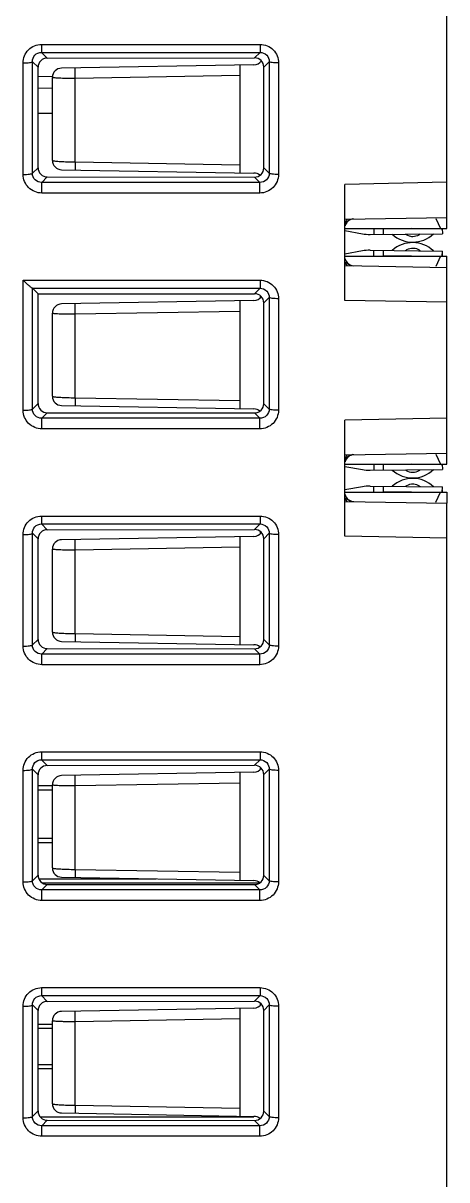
# Model space of a CAD drawing. Header units: inches. Extents: x 0 to 316, y -1 to 150.
# Drawn here: x 174.507 to 174.866, y 33.88 to 34.861 of the extents above; entities that cross this region are included whole.
import ezdxf
from ezdxf.enums import TextEntityAlignment as Align

# ---------------------------------------------------------------- set-up
doc = ezdxf.new("R2010")
doc.units = ezdxf.units.IN
doc.header["$MEASUREMENT"] = 0
doc.linetypes.add('DASHED', pattern=[0.75, 0.5, -0.25])
doc.styles.add('Calibri', font='calibri.ttf')

# ---------------------------------------------------------------- blocks, each defined once
blk = doc.blocks.new('AB 5069-FPD')
at = {"color": 7, "linetype": 'Continuous'}
for p, q in [((0.86614, -0.13637), (0.86614, 2.43692)), ((0.52225, 0.01037), (0.70767, 0.01037)), ((0.52225, 0.01037), (0.52225, 0.0036)), ((0.70767, 0.01037), (0.70767, 0.0036)), ((0.52225, 0.0036), (0.70767, 0.0036)), ((0.52225, 0.0036), (0.52706, -0.00124)), ((0.70303, -0.00108), (0.70767, 0.0036)), ((0.50664, -0.09999), (0.50664, -0.00536)), ((0.5145, -0.00432), (0.51926, -0.00911)), ((0.5145, -0.09896), (0.5145, -0.00432)), ((0.51926, -0.09424), (0.51926, -0.00911)), ((0.52706, -0.00124), (0.70303, -0.00108)), ((0.7025, -0.00693), (0.53923, -0.00978)), ((0.55084, -0.01855), (0.55084, -0.00958)), ((0.69055, -0.00714), (0.69055, -0.09858)), ((0.71084, -0.00893), (0.71542, -0.00432)), ((0.71084, -0.09441), (0.71084, -0.00893)), ((0.71542, -0.00432), (0.71542, -0.09896)), ((0.72328, -0.00536), (0.72328, -0.09999)), ((0.51913, -0.01672), (0.53151, -0.01693)), ((0.5315, -0.08807), (0.5315, -0.01765)), ((0.69055, -0.01611), (0.55084, -0.01855)), ((0.55084, -0.08936), (0.55084, -0.01855)), ((0.51926, -0.02656), (0.53134, -0.02677)), ((0.51926, -0.04812), (0.5315, -0.04812)), ((0.51926, -0.09424), (0.5145, -0.09896)), ((0.53923, -0.09594), (0.7025, -0.09879)), ((0.55084, -0.08936), (0.69055, -0.0918)), ((0.55084, -0.08936), (0.55084, -0.09614)), ((0.71542, -0.09896), (0.71084, -0.09441)), ((0.52717, -0.10211), (0.52248, -0.10676)), ((0.70744, -0.10676), (0.52248, -0.10676)), ((0.52248, -0.11572), (0.52248, -0.10676)), ((0.52717, -0.10211), (0.70291, -0.10227)), ((0.70744, -0.10676), (0.70291, -0.10227)), ((0.70744, -0.11572), (0.70744, -0.10676)), ((0.86614, -0.10657), (0.77953, -0.10835)), ((0.70744, -0.11572), (0.52248, -0.11572)), ((0.77953, -0.20678), (0.77953, -0.10835)), ((0.77953, -0.13788), (0.86614, -0.13637)), ((0.85683, -0.13724), (0.86078, -0.14576)), ((0.86614, -0.14576), (0.86614, -0.13637)), ((0.77953, -0.14576), (0.86614, -0.14576)), ((0.80425, -0.14576), (0.80431, -0.15084)), ((0.83609, -0.14576), (0.81225, -0.14601)), ((0.8123, -0.15075), (0.81225, -0.14576)), ((0.86167, -0.14576), (0.86218, -0.14708)), ((0.86218, -0.14708), (0.86227, -0.14778)), ((0.86225, -0.14574), (0.8623, -0.15023)), ((0.77953, -0.14755), (0.79444, -0.15029)), ((0.8012, -0.15087), (0.8623, -0.15023)), ((0.79444, -0.16485), (0.77953, -0.16758)), ((0.8012, -0.16427), (0.8623, -0.16491)), ((0.80425, -0.16938), (0.80431, -0.1643)), ((0.81225, -0.16938), (0.8123, -0.16438)), ((0.8371, -0.15738), (0.83737, -0.15738)), ((0.86225, -0.16939), (0.8623, -0.16491)), ((0.77953, -0.16938), (0.86614, -0.16938)), ((0.78164, -0.1773), (0.78054, -0.17561)), ((0.83609, -0.16938), (0.81225, -0.16913)), ((0.86078, -0.16938), (0.85683, -0.1779)), ((0.86614, -0.17876), (0.86614, -0.16938)), ((0.77953, -0.17725), (0.86614, -0.17876)), ((0.86614, -0.33637), (0.86614, -0.17876)), ((0.50664, -0.18964), (0.70767, -0.18964)), ((0.50664, -0.3), (0.50664, -0.18964)), ((0.70767, -0.18964), (0.70767, -0.1964)), ((0.51437, -0.1964), (0.70767, -0.1964)), ((0.51926, -0.20125), (0.5145, -0.19646)), ((0.5145, -0.29896), (0.5145, -0.19646)), ((0.51926, -0.20125), (0.70303, -0.20108)), ((0.51926, -0.29424), (0.51926, -0.20125)), ((0.70303, -0.20108), (0.70767, -0.1964)), ((0.70803, -0.20415), (0.70803, -0.20302)), ((0.71084, -0.20894), (0.71542, -0.20432)), ((0.71542, -0.20432), (0.71542, -0.29896)), ((0.72328, -0.20536), (0.72328, -0.3)), ((0.7025, -0.20693), (0.53923, -0.20978)), ((0.55084, -0.21855), (0.55084, -0.20958)), ((0.69055, -0.20714), (0.69055, -0.29858)), ((0.71084, -0.29441), (0.71084, -0.20894)), ((0.86614, -0.20838), (0.77953, -0.20678)), ((0.5315, -0.28807), (0.5315, -0.21766)), ((0.69055, -0.21611), (0.55084, -0.21855)), ((0.55084, -0.28937), (0.55084, -0.21855)), ((0.51926, -0.29424), (0.5145, -0.29896)), ((0.55084, -0.28937), (0.69055, -0.29181)), ((0.55084, -0.28937), (0.55084, -0.29614)), ((0.52717, -0.30211), (0.52248, -0.30676)), ((0.52717, -0.30211), (0.70291, -0.30227)), ((0.53923, -0.29594), (0.7025, -0.29879)), ((0.70744, -0.30676), (0.70291, -0.30227)), ((0.71542, -0.29896), (0.71084, -0.29441)), ((0.70744, -0.30676), (0.52248, -0.30676)), ((0.52248, -0.31572), (0.52248, -0.30676)), ((0.70744, -0.31572), (0.70744, -0.30676)), ((0.86614, -0.30657), (0.77953, -0.30835)), ((0.77953, -0.40678), (0.77953, -0.30835)), ((0.70744, -0.31572), (0.52248, -0.31572)), ((0.77953, -0.33788), (0.86614, -0.33637)), ((0.85683, -0.33724), (0.86078, -0.34576)), ((0.86614, -0.34576), (0.86614, -0.33637)), ((0.77953, -0.34576), (0.86614, -0.34576)), ((0.77953, -0.34755), (0.79444, -0.35029)), ((0.8012, -0.35087), (0.8623, -0.35023)), ((0.80425, -0.34576), (0.80431, -0.35084)), ((0.83609, -0.34576), (0.81225, -0.34601)), ((0.8123, -0.35075), (0.81225, -0.34576)), ((0.86167, -0.34576), (0.86218, -0.34708)), ((0.86218, -0.34708), (0.86227, -0.34778)), ((0.86225, -0.34574), (0.8623, -0.35023)), ((0.8371, -0.35738), (0.83737, -0.35738)), ((0.79444, -0.36485), (0.77953, -0.36758)), ((0.77953, -0.36938), (0.86614, -0.36938)), ((0.8012, -0.36427), (0.8623, -0.36491)), ((0.80425, -0.36938), (0.80431, -0.3643)), ((0.81225, -0.36938), (0.8123, -0.36438)), ((0.83609, -0.36938), (0.81225, -0.36913)), ((0.85683, -0.3779), (0.86078, -0.36938)), ((0.86225, -0.36939), (0.8623, -0.36491)), ((0.86614, -0.36938), (0.86614, -0.37876)), ((0.77953, -0.37725), (0.86614, -0.37876)), ((0.78164, -0.3773), (0.78054, -0.37561)), ((0.86614, -1.53637), (0.86614, -0.37876)), ((0.52225, -0.38964), (0.70767, -0.38964)), ((0.52225, -0.38964), (0.52225, -0.39641)), ((0.70767, -0.38964), (0.70767, -0.39641)), ((0.52225, -0.39641), (0.70767, -0.39641)), ((0.52225, -0.39641), (0.52706, -0.40125)), ((0.52706, -0.40125), (0.70303, -0.40108)), ((0.70303, -0.40108), (0.70767, -0.39641)), ((0.50664, -0.5), (0.50664, -0.40537)), ((0.5145, -0.40433), (0.51926, -0.40912)), ((0.5145, -0.49896), (0.5145, -0.40433)), ((0.51926, -0.49424), (0.51926, -0.40912)), ((0.7025, -0.40694), (0.53923, -0.40979)), ((0.55084, -0.41855), (0.55084, -0.40958)), ((0.69055, -0.40714), (0.69055, -0.49859)), ((0.70803, -0.40415), (0.70803, -0.40302)), ((0.71084, -0.40894), (0.71542, -0.40433)), ((0.71084, -0.49442), (0.71084, -0.40894)), ((0.71542, -0.40433), (0.71542, -0.49896)), ((0.72328, -0.40537), (0.72328, -0.5)), ((0.86614, -0.40838), (0.77953, -0.40678)), ((0.5315, -0.48807), (0.5315, -0.41766)), ((0.69055, -0.41611), (0.55084, -0.41855)), ((0.55084, -0.48937), (0.55084, -0.41855)), ((0.55084, -0.48937), (0.69055, -0.49181)), ((0.55084, -0.48937), (0.55084, -0.49615)), ((0.51926, -0.49424), (0.5145, -0.49896)), ((0.53923, -0.49594), (0.7025, -0.49879)), ((0.71542, -0.49896), (0.71084, -0.49442)), ((0.52717, -0.50211), (0.52248, -0.50677)), ((0.70744, -0.50677), (0.52248, -0.50677)), ((0.52248, -0.51573), (0.52248, -0.50677)), ((0.52717, -0.50211), (0.70291, -0.50227)), ((0.70744, -0.50677), (0.70291, -0.50227)), ((0.70744, -0.51573), (0.70744, -0.50677)), ((0.70744, -0.51573), (0.52248, -0.51573)), ((0.52225, -0.58964), (0.70767, -0.58964)), ((0.52225, -0.58964), (0.52225, -0.59641)), ((0.52225, -0.59641), (0.70767, -0.59641)), ((0.52225, -0.59641), (0.52706, -0.60125)), ((0.70303, -0.60109), (0.70767, -0.59641)), ((0.70767, -0.58964), (0.70767, -0.59641)), ((0.50664, -0.7), (0.50664, -0.60537)), ((0.5145, -0.60433), (0.51926, -0.60912)), ((0.5145, -0.69897), (0.5145, -0.60433)), ((0.52706, -0.60125), (0.70303, -0.60109)), ((0.7025, -0.60694), (0.53923, -0.60979)), ((0.69055, -0.60715), (0.69055, -0.69859)), ((0.70803, -0.60416), (0.70803, -0.60302)), ((0.71084, -0.60894), (0.71542, -0.60433)), ((0.71542, -0.60433), (0.71542, -0.69897)), ((0.72328, -0.60537), (0.72328, -0.7)), ((0.51926, -0.69424), (0.51926, -0.60912)), ((0.5315, -0.68808), (0.5315, -0.61766)), ((0.55084, -0.61855), (0.55084, -0.60959)), ((0.69055, -0.61612), (0.55084, -0.61855)), ((0.71084, -0.69442), (0.71084, -0.60894)), ((0.5315, -0.61861), (0.51926, -0.61861)), ((0.51926, -0.62194), (0.5315, -0.62194)), ((0.55084, -0.68937), (0.55084, -0.61855)), ((0.5315, -0.66328), (0.51926, -0.66328)), ((0.51926, -0.6666), (0.5315, -0.6666)), ((0.51926, -0.69424), (0.5145, -0.69897)), ((0.53923, -0.69595), (0.7025, -0.6988)), ((0.55084, -0.68937), (0.69055, -0.69181)), ((0.55084, -0.68937), (0.55084, -0.69615)), ((0.71542, -0.69897), (0.71084, -0.69442)), ((0.51993, -0.69735), (0.61962, -0.69735)), ((0.52717, -0.70212), (0.52248, -0.70677)), ((0.52289, -0.70068), (0.70714, -0.70068)), ((0.52717, -0.70212), (0.70291, -0.70228)), ((0.70744, -0.70677), (0.70291, -0.70228)), ((0.70744, -0.70677), (0.52248, -0.70677)), ((0.52248, -0.71573), (0.52248, -0.70677)), ((0.70744, -0.71573), (0.52248, -0.71573)), ((0.70744, -0.71573), (0.70744, -0.70677)), ((0.52225, -0.78964), (0.70767, -0.78964)), ((0.52225, -0.78964), (0.52225, -0.79641)), ((0.70767, -0.78964), (0.70767, -0.79641)), ((0.5145, -0.80433), (0.51926, -0.80912)), ((0.5145, -0.89897), (0.5145, -0.80433)), ((0.52225, -0.79641), (0.70767, -0.79641)), ((0.52225, -0.79641), (0.52706, -0.80125)), ((0.52706, -0.80125), (0.70303, -0.80109)), ((0.70303, -0.80109), (0.70767, -0.79641)), ((0.70803, -0.80416), (0.70803, -0.80303)), ((0.71084, -0.80895), (0.71542, -0.80433)), ((0.71542, -0.80433), (0.71542, -0.89897)), ((0.50664, -0.90001), (0.50664, -0.80537)), ((0.51926, -0.89425), (0.51926, -0.80912)), ((0.7025, -0.80694), (0.53923, -0.80979)), ((0.55084, -0.81856), (0.55084, -0.80959)), ((0.69055, -0.80715), (0.69055, -0.89859)), ((0.71084, -0.89442), (0.71084, -0.80895)), ((0.72328, -0.80537), (0.72328, -0.90001)), ((0.5315, -0.82076), (0.51926, -0.82076)), ((0.5315, -0.88808), (0.5315, -0.81766)), ((0.69055, -0.81612), (0.55084, -0.81856)), ((0.55084, -0.88938), (0.55084, -0.81856)), ((0.51926, -0.82408), (0.5315, -0.82408)), ((0.51926, -0.85483), (0.5315, -0.85483)), ((0.51926, -0.85816), (0.5315, -0.85816)), ((0.55084, -0.88938), (0.69055, -0.89182)), ((0.55084, -0.88938), (0.55084, -0.89615)), ((0.51926, -0.89425), (0.5145, -0.89897)), ((0.7025, -0.8995), (0.52137, -0.8995)), ((0.52717, -0.90212), (0.52248, -0.90677)), ((0.52717, -0.90212), (0.70291, -0.90228)), ((0.53923, -0.89595), (0.7025, -0.8988)), ((0.70744, -0.90677), (0.70291, -0.90228)), ((0.71542, -0.89897), (0.71084, -0.89442)), ((0.70744, -0.90677), (0.52248, -0.90677)), ((0.52248, -0.91573), (0.52248, -0.90677)), ((0.70744, -0.91573), (0.70744, -0.90677)), ((0.70744, -0.91573), (0.52248, -0.91573))]:
    blk.add_line(p, q, dxfattribs=at)
for centre, radius, start, end in [((0.53937, -0.01765), 0.00787, 91, 180), ((0.70236, 0.00094), 0.00787, 271, 324.59957), ((0.53937, -0.08807), 0.00787, 180, 269), ((0.55478, 0.25644), 0.34583, 268.76566, 269.34749), ((0.70236, -0.10666), 0.00787, 50.13003, 89), ((0.7874, -0.14562), 0.00787, 91, 164.96432), ((0.80083, -0.11544), 0.03543, 259.6, 270.6), ((0.8371, -0.13179), 0.02559, 227.55092, 313.64908), ((0.80083, -0.1997), 0.03543, 89.4, 100.4), ((0.8371, -0.18334), 0.02559, 46.35092, 132.44908), ((0.7874, -0.16951), 0.00787, 191.68861, 269), ((0.78896, -0.17144), 0.0094, 197.92962, 206.32912), ((0.70236, -0.19906), 0.00787, 271, 324.59953), ((0.53937, -0.21766), 0.00787, 91, 180), ((0.53937, -0.28807), 0.00787, 180, 269), ((0.55478, 0.05644), 0.34583, 268.76566, 269.34749), ((0.70236, -0.30666), 0.00787, 50.13003, 89), ((0.7874, -0.34562), 0.00787, 91, 164.96432), ((0.80083, -0.31544), 0.03543, 259.6, 270.6), ((0.8371, -0.33179), 0.02559, 227.55092, 313.64908), ((0.8371, -0.38334), 0.02559, 46.35092, 132.44908), ((0.7874, -0.36951), 0.00787, 191.68861, 269), ((0.80083, -0.3997), 0.03543, 89.4, 100.4), ((0.78896, -0.37144), 0.0094, 197.92962, 206.32912), ((0.53937, -0.41766), 0.00787, 91, 180), ((0.70236, -0.39906), 0.00787, 271, 324.59953), ((0.53937, -0.48807), 0.00787, 180, 269), ((0.55478, -0.14356), 0.34583, 268.76566, 269.34749), ((0.70236, -0.50667), 0.00787, 50.13003, 89), ((0.70236, -0.59907), 0.00787, 271, 324.59957), ((0.53937, -0.61766), 0.00787, 91, 180), ((0.53937, -0.68808), 0.00787, 180, 269), ((0.55478, -0.34356), 0.34583, 268.76566, 269.34749), ((0.70236, -0.70667), 0.00787, 50.13003, 89), ((0.70236, -0.79907), 0.00787, 271, 324.59957), ((0.53937, -0.81766), 0.00787, 91, 180), ((0.53937, -0.88808), 0.00787, 180, 269), ((0.55478, -0.54357), 0.34583, 268.76566, 269.34749), ((0.70236, -0.90667), 0.00787, 50.13003, 89)]:
    blk.add_arc(centre, radius, start, end, dxfattribs=at)
for centre, major_axis, ratio, start_param, end_param in [((0.52714, -0.00918), (-0.00323, 0.00727), 0.987727, -0.412448, 1.148264), ((0.70295, -0.00902), (0.00396, 0.00691), 0.987321, 5.238271, 6.798983), ((0.52714, -0.09428), (0.00739, -0.00274), 0.99155, -2.789537, -1.214135), ((0.70295, -0.09444), (0.00772, 0.00164), 0.990967, -1.78245, -0.207047), ((0.50664, -0.19648), (0.00787, 0), 0.053316, 0.052873, 0.191986), ((0.70295, -0.20902), (0.00396, 0.00691), 0.987321, 5.238271, 6.798983), ((0.52714, -0.29428), (0.00739, -0.00274), 0.99155, -2.789537, -1.214135), ((0.70295, -0.29444), (0.00772, 0.00164), 0.990967, -1.78245, -0.207047), ((0.52714, -0.40919), (-0.00323, 0.00727), 0.987727, -0.412448, 1.148264), ((0.70295, -0.40903), (0.00396, 0.00691), 0.987321, 5.238271, 6.798983), ((0.52714, -0.49428), (0.00739, -0.00274), 0.99155, -2.789537, -1.214135), ((0.70295, -0.49445), (0.00772, 0.00164), 0.990967, -1.78245, -0.207047), ((0.52714, -0.60919), (-0.00323, 0.00727), 0.987727, -0.412448, 1.148264), ((0.70295, -0.60903), (0.00396, 0.00691), 0.987321, 5.238271, 6.798983), ((0.52714, -0.69429), (0.00739, -0.00274), 0.99155, -2.789537, -1.214135), ((0.70295, -0.69445), (0.00772, 0.00164), 0.990967, -1.78245, -0.207047), ((0.52714, -0.8092), (-0.00323, 0.00727), 0.987727, -0.412448, 1.148264), ((0.70295, -0.80903), (0.00396, 0.00691), 0.987321, 5.238271, 6.798983), ((0.52714, -0.89429), (0.00739, -0.00274), 0.99155, -2.789537, -1.214135), ((0.70295, -0.89445), (0.00772, 0.00164), 0.990967, -1.78245, -0.207047)]:
    blk.add_ellipse(centre, major_axis=major_axis, ratio=ratio, start_param=start_param, end_param=end_param, dxfattribs=at)
for points, knots in [([(0.50664, -0.00536), (0.50664, -0.00137), (0.5099, 0.00698), (0.51824, 0.01037), (0.52225, 0.01037)], [0, 0, 0, 0, 0.498736, 1, 1, 1, 1]), ([(0.70767, 0.01037), (0.71168, 0.01037), (0.72002, 0.00698), (0.72328, -0.00137), (0.72328, -0.00536)], [0, 0, 0, 0, 0.501446, 1, 1, 1, 1]), ([(0.5145, -0.00432), (0.51449, -0.00235), (0.51602, 0.00186), (0.52022, 0.00361), (0.52225, 0.0036)], [0, 0, 0, 0, 0.492582, 1, 1, 1, 1]), ([(0.70767, 0.0036), (0.7097, 0.00361), (0.7139, 0.00186), (0.71544, -0.00235), (0.71542, -0.00432)], [0, 0, 0, 0, 0.507523, 1, 1, 1, 1]), ([(0.50664, -0.00536), (0.50761, -0.00536), (0.5094, -0.00531), (0.51186, -0.00513), (0.5134, -0.00482), (0.51441, -0.00458), (0.5145, -0.00432)], [0, 0, 0, 0, 0.363792, 0.677835, 0.897732, 1, 1, 1, 1]), ([(0.72328, -0.00536), (0.72231, -0.00536), (0.72052, -0.00531), (0.71806, -0.00513), (0.71652, -0.00482), (0.71551, -0.00458), (0.71542, -0.00432)], [0, 0, 0, 0, 0.363792, 0.677835, 0.897732, 1, 1, 1, 1]), ([(0.55084, -0.01855), (0.54836, -0.01857), (0.54476, -0.01857), (0.5402, -0.01848), (0.53729, -0.01838), (0.53497, -0.01824), (0.53311, -0.0181), (0.5322, -0.01792), (0.5315, -0.01779), (0.5315, -0.01765)], [0, 0, 0, 0, 0.382841, 0.555095, 0.70578, 0.829274, 0.921111, 0.978216, 1, 1, 1, 1]), ([(0.5315, -0.08807), (0.5315, -0.08818), (0.53204, -0.08832), (0.53277, -0.08849), (0.53423, -0.08866), (0.53699, -0.08891), (0.54145, -0.08914), (0.54523, -0.08926), (0.54733, -0.08931)], [0, 0, 0, 0, 0.021663, 0.076753, 0.165481, 0.285624, 0.605658, 1, 1, 1, 1]), ([(0.50664, -0.09999), (0.50761, -0.09999), (0.5094, -0.09994), (0.51186, -0.09977), (0.5134, -0.09945), (0.51441, -0.09921), (0.5145, -0.09896)], [0, 0, 0, 0, 0.363792, 0.677835, 0.897732, 1, 1, 1, 1]), ([(0.52248, -0.11572), (0.51844, -0.11572), (0.51005, -0.11238), (0.50664, -0.10401), (0.50664, -0.09999)], [0, 0, 0, 0, 0.501817, 1, 1, 1, 1]), ([(0.52248, -0.10676), (0.52045, -0.10677), (0.51625, -0.10512), (0.51451, -0.10095), (0.5145, -0.09896)], [0, 0, 0, 0, 0.504173, 1, 1, 1, 1]), ([(0.71542, -0.09896), (0.71541, -0.10095), (0.71367, -0.10513), (0.70947, -0.10677), (0.70744, -0.10676)], [0, 0, 0, 0, 0.496017, 1, 1, 1, 1]), ([(0.72328, -0.09999), (0.72328, -0.10401), (0.71987, -0.11238), (0.71148, -0.11572), (0.70744, -0.11572)], [0, 0, 0, 0, 0.498387, 1, 1, 1, 1]), ([(0.72328, -0.09999), (0.72231, -0.09999), (0.72052, -0.09994), (0.71806, -0.09977), (0.71652, -0.09945), (0.71551, -0.09921), (0.71542, -0.09896)], [0, 0, 0, 0, 0.363792, 0.677835, 0.897732, 1, 1, 1, 1]), ([(0.77953, -0.14484), (0.77953, -0.14424), (0.77969, -0.14178), (0.78061, -0.13931), (0.78177, -0.13783)], [0, 0, 0, 0, 0.241747, 1, 1, 1, 1]), ([(0.83732, -0.15277), (0.83672, -0.15278), (0.83446, -0.15259), (0.83229, -0.15159), (0.831, -0.15056)], [0, 0, 0, 0, 0.267599, 1, 1, 1, 1]), ([(0.84359, -0.15043), (0.84319, -0.15076), (0.84136, -0.15209), (0.83905, -0.15277), (0.83732, -0.15277)], [0, 0, 0, 0, 0.233431, 1, 1, 1, 1]), ([(0.831, -0.16458), (0.83141, -0.16425), (0.83326, -0.16296), (0.83559, -0.16233), (0.83732, -0.16237)], [0, 0, 0, 0, 0.233381, 1, 1, 1, 1]), ([(0.83732, -0.16237), (0.83793, -0.16237), (0.84018, -0.1626), (0.84232, -0.16365), (0.84359, -0.16471)], [0, 0, 0, 0, 0.267593, 1, 1, 1, 1]), ([(0.86227, -0.16736), (0.86227, -0.16751), (0.8622, -0.16821), (0.86193, -0.16888), (0.86167, -0.16937)], [0, 0, 0, 0, 0.216321, 1, 1, 1, 1]), ([(0.51437, -0.1964), (0.51391, -0.19628), (0.51289, -0.19535), (0.5111, -0.19391), (0.50894, -0.19187), (0.50742, -0.19041), (0.50664, -0.18964)], [0, 0, 0, 0, 0.139083, 0.383589, 0.679844, 1, 1, 1, 1]), ([(0.70767, -0.18964), (0.71168, -0.18964), (0.72002, -0.19303), (0.72328, -0.20137), (0.72328, -0.20536)], [0, 0, 0, 0, 0.501446, 1, 1, 1, 1]), ([(0.70767, -0.1964), (0.7097, -0.1964), (0.7139, -0.19815), (0.71544, -0.20235), (0.71542, -0.20432)], [0, 0, 0, 0, 0.507523, 1, 1, 1, 1]), ([(0.72328, -0.20536), (0.72231, -0.20536), (0.72052, -0.20531), (0.71806, -0.20513), (0.71652, -0.20482), (0.71551, -0.20458), (0.71542, -0.20432)], [0, 0, 0, 0, 0.363792, 0.677835, 0.897732, 1, 1, 1, 1]), ([(0.55084, -0.21855), (0.54836, -0.21857), (0.54476, -0.21857), (0.5402, -0.21848), (0.53729, -0.21838), (0.53497, -0.21825), (0.53311, -0.2181), (0.5322, -0.21792), (0.5315, -0.2178), (0.5315, -0.21766)], [0, 0, 0, 0, 0.382841, 0.555095, 0.70578, 0.829274, 0.921111, 0.978216, 1, 1, 1, 1]), ([(0.5315, -0.28807), (0.5315, -0.28818), (0.53204, -0.28833), (0.53277, -0.28849), (0.53423, -0.28866), (0.53699, -0.28891), (0.54145, -0.28915), (0.54523, -0.28926), (0.54733, -0.28931)], [0, 0, 0, 0, 0.021663, 0.076753, 0.165481, 0.285624, 0.605658, 1, 1, 1, 1]), ([(0.50664, -0.3), (0.50761, -0.3), (0.5094, -0.29995), (0.51186, -0.29977), (0.5134, -0.29946), (0.51441, -0.29921), (0.5145, -0.29896)], [0, 0, 0, 0, 0.363792, 0.677835, 0.897732, 1, 1, 1, 1]), ([(0.52248, -0.31572), (0.51844, -0.31572), (0.51005, -0.31238), (0.50664, -0.30401), (0.50664, -0.3)], [0, 0, 0, 0, 0.501817, 1, 1, 1, 1]), ([(0.52248, -0.30676), (0.52045, -0.30677), (0.51625, -0.30513), (0.51451, -0.30095), (0.5145, -0.29896)], [0, 0, 0, 0, 0.504173, 1, 1, 1, 1]), ([(0.71542, -0.29896), (0.71541, -0.30096), (0.71367, -0.30513), (0.70947, -0.30677), (0.70744, -0.30676)], [0, 0, 0, 0, 0.496017, 1, 1, 1, 1]), ([(0.72328, -0.3), (0.72328, -0.30401), (0.71987, -0.31238), (0.71148, -0.31572), (0.70744, -0.31572)], [0, 0, 0, 0, 0.498387, 1, 1, 1, 1]), ([(0.72328, -0.3), (0.72231, -0.3), (0.72052, -0.29995), (0.71806, -0.29977), (0.71652, -0.29946), (0.71551, -0.29921), (0.71542, -0.29896)], [0, 0, 0, 0, 0.363792, 0.677835, 0.897732, 1, 1, 1, 1]), ([(0.77953, -0.34484), (0.77953, -0.34424), (0.77969, -0.34178), (0.78061, -0.33931), (0.78177, -0.33783)], [0, 0, 0, 0, 0.241747, 1, 1, 1, 1]), ([(0.83732, -0.35277), (0.83672, -0.35278), (0.83446, -0.35259), (0.83229, -0.35159), (0.831, -0.35056)], [0, 0, 0, 0, 0.267599, 1, 1, 1, 1]), ([(0.84359, -0.35043), (0.84319, -0.35076), (0.84136, -0.35209), (0.83905, -0.35277), (0.83732, -0.35277)], [0, 0, 0, 0, 0.233431, 1, 1, 1, 1]), ([(0.831, -0.36458), (0.83141, -0.36425), (0.83326, -0.36296), (0.83559, -0.36233), (0.83732, -0.36237)], [0, 0, 0, 0, 0.233381, 1, 1, 1, 1]), ([(0.83732, -0.36237), (0.83793, -0.36237), (0.84018, -0.3626), (0.84232, -0.36365), (0.84359, -0.36471)], [0, 0, 0, 0, 0.267593, 1, 1, 1, 1]), ([(0.86227, -0.36736), (0.86227, -0.36751), (0.8622, -0.36821), (0.86193, -0.36888), (0.86167, -0.36937)], [0, 0, 0, 0, 0.216321, 1, 1, 1, 1]), ([(0.50664, -0.40537), (0.50664, -0.40138), (0.5099, -0.39303), (0.51824, -0.38964), (0.52225, -0.38964)], [0, 0, 0, 0, 0.498736, 1, 1, 1, 1]), ([(0.70767, -0.38964), (0.71168, -0.38964), (0.72002, -0.39303), (0.72328, -0.40138), (0.72328, -0.40537)], [0, 0, 0, 0, 0.501446, 1, 1, 1, 1]), ([(0.5145, -0.40433), (0.51449, -0.40235), (0.51602, -0.39815), (0.52022, -0.3964), (0.52225, -0.39641)], [0, 0, 0, 0, 0.492582, 1, 1, 1, 1]), ([(0.70767, -0.39641), (0.7097, -0.3964), (0.7139, -0.39815), (0.71544, -0.40235), (0.71542, -0.40433)], [0, 0, 0, 0, 0.507523, 1, 1, 1, 1]), ([(0.50664, -0.40537), (0.50761, -0.40537), (0.5094, -0.40531), (0.51186, -0.40514), (0.5134, -0.40483), (0.51441, -0.40458), (0.5145, -0.40433)], [0, 0, 0, 0, 0.363792, 0.677835, 0.897732, 1, 1, 1, 1]), ([(0.72328, -0.40537), (0.72231, -0.40537), (0.72052, -0.40531), (0.71806, -0.40514), (0.71652, -0.40483), (0.71551, -0.40458), (0.71542, -0.40433)], [0, 0, 0, 0, 0.363792, 0.677835, 0.897732, 1, 1, 1, 1]), ([(0.55084, -0.41855), (0.54836, -0.41858), (0.54476, -0.41857), (0.5402, -0.41848), (0.53729, -0.41839), (0.53497, -0.41825), (0.53311, -0.41811), (0.5322, -0.41793), (0.5315, -0.4178), (0.5315, -0.41766)], [0, 0, 0, 0, 0.382841, 0.555095, 0.70578, 0.829274, 0.921111, 0.978216, 1, 1, 1, 1]), ([(0.5315, -0.48807), (0.5315, -0.48819), (0.53204, -0.48833), (0.53277, -0.48849), (0.53423, -0.48867), (0.53699, -0.48891), (0.54145, -0.48915), (0.54523, -0.48927), (0.54733, -0.48931)], [0, 0, 0, 0, 0.021663, 0.076753, 0.165481, 0.285624, 0.605658, 1, 1, 1, 1]), ([(0.50664, -0.5), (0.50761, -0.5), (0.5094, -0.49995), (0.51186, -0.49977), (0.5134, -0.49946), (0.51441, -0.49922), (0.5145, -0.49896)], [0, 0, 0, 0, 0.363792, 0.677835, 0.897732, 1, 1, 1, 1]), ([(0.52248, -0.51573), (0.51844, -0.51573), (0.51005, -0.51239), (0.50664, -0.50401), (0.50664, -0.5)], [0, 0, 0, 0, 0.501817, 1, 1, 1, 1]), ([(0.52248, -0.50677), (0.52045, -0.50677), (0.51625, -0.50513), (0.51451, -0.50096), (0.5145, -0.49896)], [0, 0, 0, 0, 0.504173, 1, 1, 1, 1]), ([(0.71542, -0.49896), (0.71541, -0.50096), (0.71367, -0.50513), (0.70947, -0.50677), (0.70744, -0.50677)], [0, 0, 0, 0, 0.496017, 1, 1, 1, 1]), ([(0.72328, -0.5), (0.72328, -0.50401), (0.71987, -0.51239), (0.71148, -0.51573), (0.70744, -0.51573)], [0, 0, 0, 0, 0.498387, 1, 1, 1, 1]), ([(0.72328, -0.5), (0.72231, -0.5), (0.72052, -0.49995), (0.71806, -0.49977), (0.71652, -0.49946), (0.71551, -0.49922), (0.71542, -0.49896)], [0, 0, 0, 0, 0.363792, 0.677835, 0.897732, 1, 1, 1, 1]), ([(0.50664, -0.60537), (0.50664, -0.60138), (0.5099, -0.59303), (0.51824, -0.58964), (0.52225, -0.58964)], [0, 0, 0, 0, 0.498736, 1, 1, 1, 1]), ([(0.5145, -0.60433), (0.51449, -0.60236), (0.51602, -0.59815), (0.52022, -0.5964), (0.52225, -0.59641)], [0, 0, 0, 0, 0.492582, 1, 1, 1, 1]), ([(0.70767, -0.58964), (0.71168, -0.58964), (0.72002, -0.59303), (0.72328, -0.60138), (0.72328, -0.60537)], [0, 0, 0, 0, 0.501446, 1, 1, 1, 1]), ([(0.70767, -0.59641), (0.7097, -0.5964), (0.7139, -0.59815), (0.71544, -0.60236), (0.71542, -0.60433)], [0, 0, 0, 0, 0.507523, 1, 1, 1, 1]), ([(0.50664, -0.60537), (0.50761, -0.60537), (0.5094, -0.60532), (0.51186, -0.60514), (0.5134, -0.60483), (0.51441, -0.60459), (0.5145, -0.60433)], [0, 0, 0, 0, 0.363792, 0.677835, 0.897732, 1, 1, 1, 1]), ([(0.72328, -0.60537), (0.72231, -0.60537), (0.72052, -0.60532), (0.71806, -0.60514), (0.71652, -0.60483), (0.71551, -0.60459), (0.71542, -0.60433)], [0, 0, 0, 0, 0.363792, 0.677835, 0.897732, 1, 1, 1, 1]), ([(0.55084, -0.61855), (0.54836, -0.61858), (0.54476, -0.61858), (0.5402, -0.61849), (0.53729, -0.61839), (0.53497, -0.61825), (0.53311, -0.61811), (0.5322, -0.61793), (0.5315, -0.6178), (0.5315, -0.61766)], [0, 0, 0, 0, 0.382841, 0.555095, 0.70578, 0.829274, 0.921111, 0.978216, 1, 1, 1, 1]), ([(0.5315, -0.68808), (0.5315, -0.68819), (0.53204, -0.68833), (0.53277, -0.6885), (0.53423, -0.68867), (0.53699, -0.68892), (0.54145, -0.68915), (0.54523, -0.68927), (0.54733, -0.68932)], [0, 0, 0, 0, 0.021663, 0.076753, 0.165481, 0.285624, 0.605658, 1, 1, 1, 1]), ([(0.50664, -0.7), (0.50761, -0.7), (0.5094, -0.69995), (0.51186, -0.69977), (0.5134, -0.69946), (0.51441, -0.69922), (0.5145, -0.69897)], [0, 0, 0, 0, 0.363792, 0.677835, 0.897732, 1, 1, 1, 1]), ([(0.52248, -0.71573), (0.51844, -0.71573), (0.51005, -0.71239), (0.50664, -0.70401), (0.50664, -0.7)], [0, 0, 0, 0, 0.501817, 1, 1, 1, 1]), ([(0.52248, -0.70677), (0.52045, -0.70678), (0.51625, -0.70513), (0.51451, -0.70096), (0.5145, -0.69897)], [0, 0, 0, 0, 0.504173, 1, 1, 1, 1]), ([(0.71542, -0.69897), (0.71541, -0.70096), (0.71367, -0.70513), (0.70947, -0.70678), (0.70744, -0.70677)], [0, 0, 0, 0, 0.496017, 1, 1, 1, 1]), ([(0.72328, -0.7), (0.72328, -0.70402), (0.71987, -0.71239), (0.71148, -0.71573), (0.70744, -0.71573)], [0, 0, 0, 0, 0.498387, 1, 1, 1, 1]), ([(0.72328, -0.7), (0.72231, -0.7), (0.72052, -0.69995), (0.71806, -0.69977), (0.71652, -0.69946), (0.71551, -0.69922), (0.71542, -0.69897)], [0, 0, 0, 0, 0.363792, 0.677835, 0.897732, 1, 1, 1, 1]), ([(0.50664, -0.80537), (0.50664, -0.80138), (0.5099, -0.79304), (0.51824, -0.78965), (0.52225, -0.78964)], [0, 0, 0, 0, 0.498736, 1, 1, 1, 1]), ([(0.70767, -0.78964), (0.71168, -0.78964), (0.72002, -0.79304), (0.72328, -0.80138), (0.72328, -0.80537)], [0, 0, 0, 0, 0.501446, 1, 1, 1, 1]), ([(0.50664, -0.80537), (0.50761, -0.80537), (0.5094, -0.80532), (0.51186, -0.80514), (0.5134, -0.80483), (0.51441, -0.80459), (0.5145, -0.80433)], [0, 0, 0, 0, 0.363792, 0.677835, 0.897732, 1, 1, 1, 1]), ([(0.5145, -0.80433), (0.51449, -0.80236), (0.51602, -0.79815), (0.52022, -0.79641), (0.52225, -0.79641)], [0, 0, 0, 0, 0.492582, 1, 1, 1, 1]), ([(0.70767, -0.79641), (0.7097, -0.79641), (0.7139, -0.79815), (0.71544, -0.80236), (0.71542, -0.80433)], [0, 0, 0, 0, 0.507523, 1, 1, 1, 1]), ([(0.72328, -0.80537), (0.72231, -0.80537), (0.72052, -0.80532), (0.71806, -0.80514), (0.71652, -0.80483), (0.71551, -0.80459), (0.71542, -0.80433)], [0, 0, 0, 0, 0.363792, 0.677835, 0.897732, 1, 1, 1, 1]), ([(0.55084, -0.81856), (0.54836, -0.81858), (0.54476, -0.81858), (0.5402, -0.81849), (0.53729, -0.81839), (0.53497, -0.81826), (0.53311, -0.81811), (0.5322, -0.81793), (0.5315, -0.81781), (0.5315, -0.81766)], [0, 0, 0, 0, 0.382841, 0.555095, 0.70578, 0.829274, 0.921111, 0.978216, 1, 1, 1, 1]), ([(0.5315, -0.88808), (0.5315, -0.88819), (0.53204, -0.88833), (0.53277, -0.8885), (0.53423, -0.88867), (0.53699, -0.88892), (0.54145, -0.88916), (0.54523, -0.88927), (0.54733, -0.88932)], [0, 0, 0, 0, 0.021663, 0.076753, 0.165481, 0.285624, 0.605658, 1, 1, 1, 1]), ([(0.50664, -0.90001), (0.50761, -0.90001), (0.5094, -0.89996), (0.51186, -0.89978), (0.5134, -0.89947), (0.51441, -0.89922), (0.5145, -0.89897)], [0, 0, 0, 0, 0.363792, 0.677835, 0.897732, 1, 1, 1, 1]), ([(0.52248, -0.91573), (0.51844, -0.91573), (0.51005, -0.91239), (0.50664, -0.90402), (0.50664, -0.90001)], [0, 0, 0, 0, 0.501817, 1, 1, 1, 1]), ([(0.52248, -0.90677), (0.52045, -0.90678), (0.51625, -0.90514), (0.51451, -0.90096), (0.5145, -0.89897)], [0, 0, 0, 0, 0.504173, 1, 1, 1, 1]), ([(0.71542, -0.89897), (0.71541, -0.90096), (0.71367, -0.90514), (0.70947, -0.90678), (0.70744, -0.90677)], [0, 0, 0, 0, 0.496017, 1, 1, 1, 1]), ([(0.72328, -0.90001), (0.72328, -0.90402), (0.71987, -0.91239), (0.71148, -0.91573), (0.70744, -0.91573)], [0, 0, 0, 0, 0.498387, 1, 1, 1, 1]), ([(0.72328, -0.90001), (0.72231, -0.90001), (0.72052, -0.89996), (0.71806, -0.89978), (0.71652, -0.89947), (0.71551, -0.89922), (0.71542, -0.89897)], [0, 0, 0, 0, 0.363792, 0.677835, 0.897732, 1, 1, 1, 1])]:
    blk.add_open_spline(points, degree=3, knots=knots, dxfattribs=at)
for points in [[(0.78635, -0.1376), (0.78405, -0.13791), (0.7817, -0.13942), (0.78055, -0.14142)], [(0.78543, -0.17758), (0.78348, -0.1771), (0.78157, -0.17576), (0.78054, -0.17403)], [(0.78635, -0.3376), (0.78405, -0.33791), (0.7817, -0.33942), (0.78055, -0.34142)], [(0.78543, -0.37758), (0.78348, -0.3771), (0.78157, -0.37576), (0.78054, -0.37403)]]:
    blk.add_open_spline(points, degree=3, dxfattribs=at)
at = {"color": 3, "linetype": 'DASHED', "style": 'Calibri'}
blk.add_attdef('PARTNUMBER', text='', height=0.0625, dxfattribs=at).set_placement((0.43383, 1.87019), align=Align.MIDDLE_CENTER)

msp = doc.modelspace()

# ---------------------------------------------------------------- block references
at = {"linetype": 'Continuous'}
msp.add_blockref('AB 5069-FPD', (174, 34.83277), dxfattribs=at)

doc.saveas('drawing.dxf')
